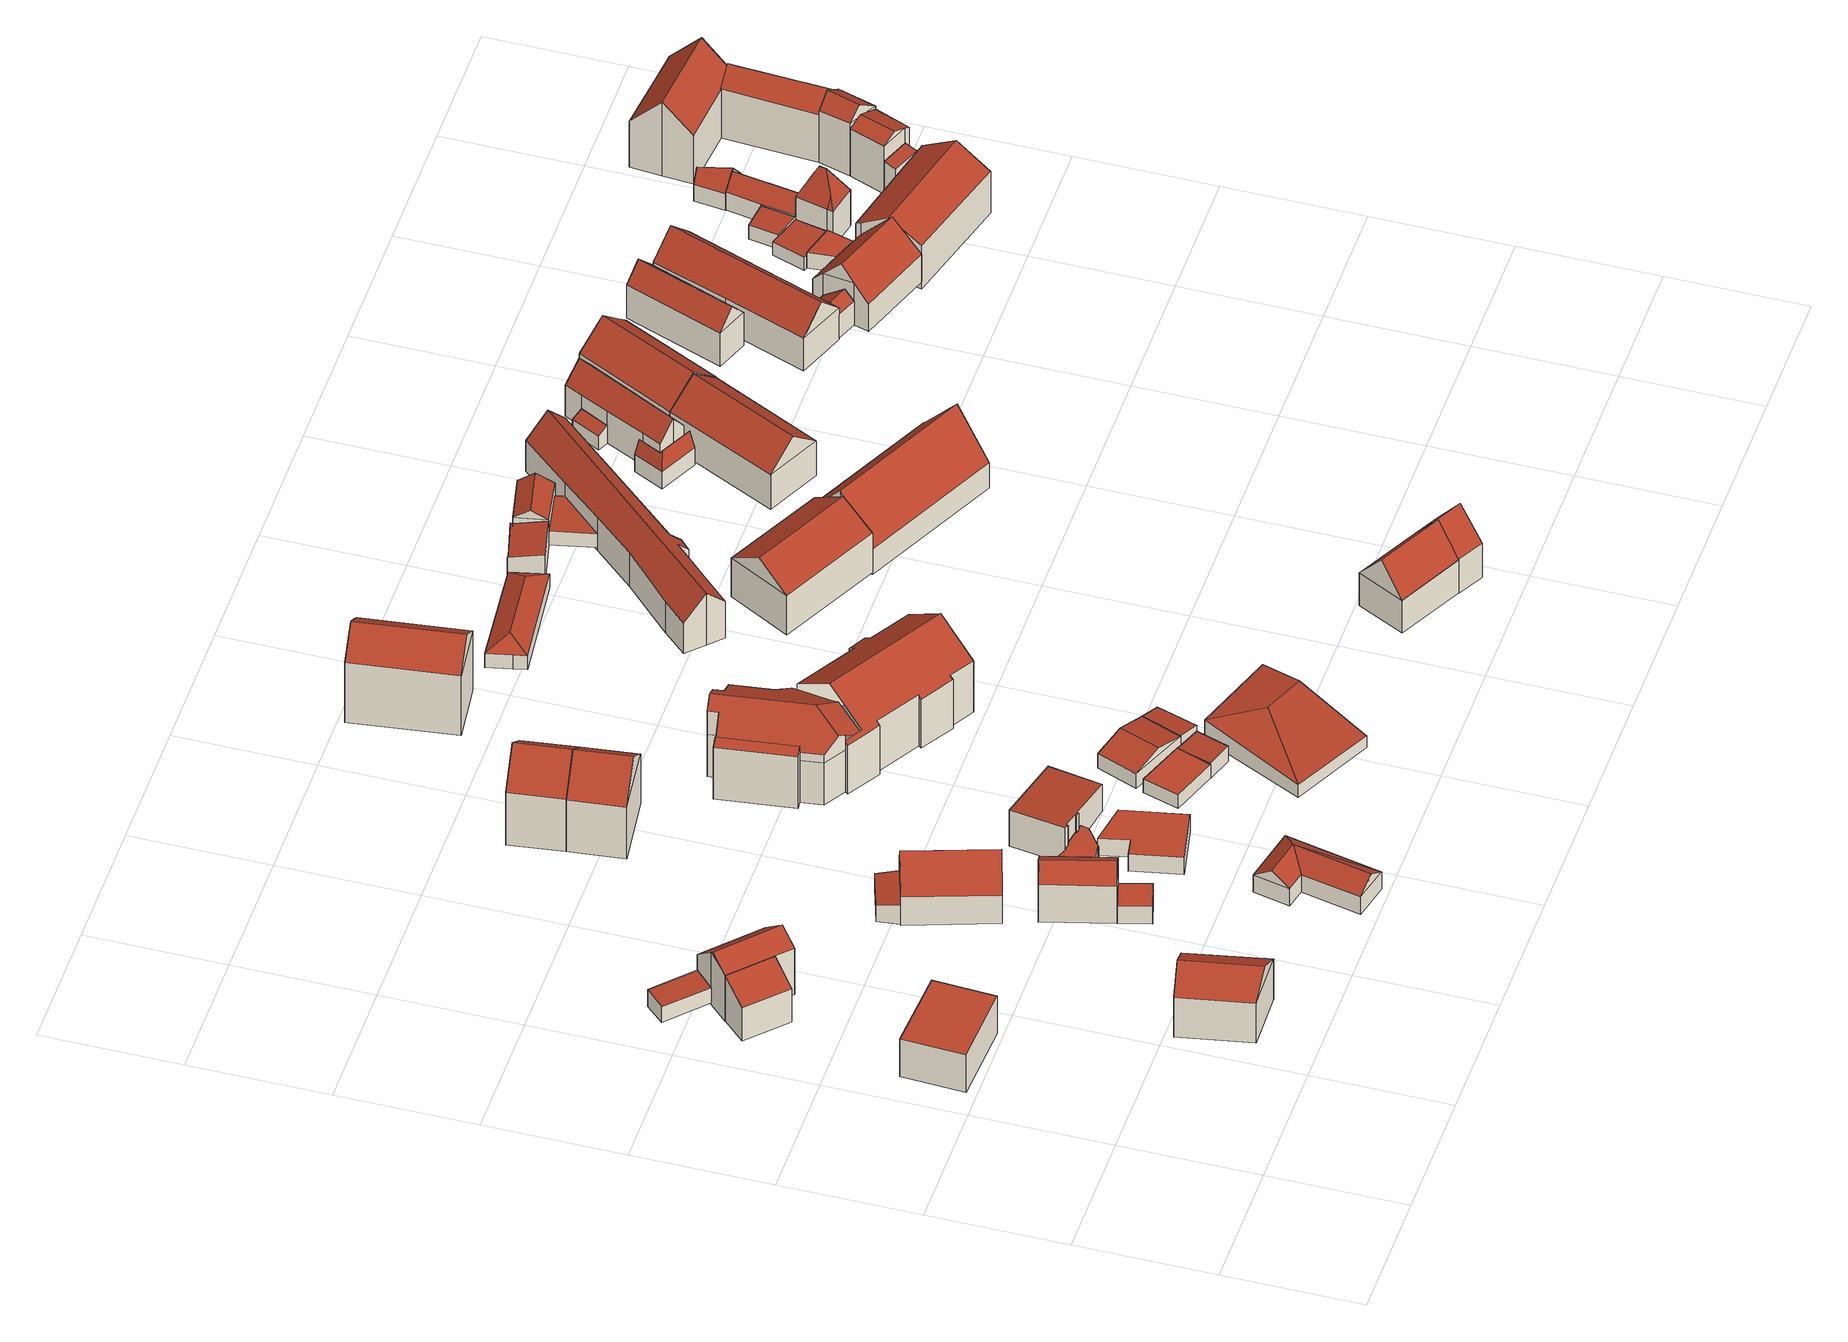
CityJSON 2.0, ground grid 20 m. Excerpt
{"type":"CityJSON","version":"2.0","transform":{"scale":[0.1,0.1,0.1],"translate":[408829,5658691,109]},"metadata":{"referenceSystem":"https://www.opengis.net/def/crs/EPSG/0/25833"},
"CityObjects":{
"building1":{"type":"Building","attributes":{"Dachtyp_tdc":"tdcPolyFlatRoof","Gemeindeschluessel":14612000,"Dachneigung":0,"QualitaetDacherkennung":69,"Geometrietyp2DReferenz":"3000","measuredHeight":6.64,"function":"31001_9998","roofType":"1000"},"geometry":[{"type":"Solid","lod":"2","boundaries":[[[[0,1,2,3]],[[1,4,5,2]],[[4,6,7,5]],[[6,0,3,7]],[[6,4,1,0]],[[3,2,5,7]]]],"semantics":{"surfaces":[{"type":"WallSurface"},{"type":"RoofSurface"},{"type":"GroundSurface"}],"values":[[0,0,0,0,1,2]]}}]},
"building2":{"type":"Building","attributes":{"Dachtyp_tdc":"tdcPolyFlatRoof","Gemeindeschluessel":14612000,"Dachneigung":26.64,"QualitaetDacherkennung":81,"Geometrietyp2DReferenz":"3000","measuredHeight":7.96,"function":"31001_9998","roofType":"2100"},"geometry":[{"type":"Solid","lod":"2","boundaries":[[[[8,9,10,11]],[[9,12,13,10]],[[12,14,15,13]],[[14,8,11,15]],[[14,12,9,8]],[[11,10,13,15]]]],"semantics":{"surfaces":[{"type":"WallSurface"},{"type":"RoofSurface"},{"type":"GroundSurface"}],"values":[[0,0,0,0,1,2]]}}]},
"building3":{"type":"Building","attributes":{"Dachtyp_tdc":"tdcGableRoof","Gemeindeschluessel":14612000,"Dachneigung":31.99,"QualitaetDacherkennung":93,"Geometrietyp2DReferenz":"3000","measuredHeight":9.68,"function":"31001_9998","roofType":"3100"},"geometry":[{"type":"Solid","lod":"2","boundaries":[[[[16,17,18,19]],[[17,20,21,18]],[[20,22,23,21]],[[22,16,19,23]],[[20,17,24]],[[16,22,25]],[[17,16,25,24]],[[22,20,24,25]],[[19,18,21,23]]]],"semantics":{"surfaces":[{"type":"WallSurface"},{"type":"RoofSurface"},{"type":"GroundSurface"}],"values":[[0,0,0,0,0,0,1,1,2]]}}]},
"building4":{"type":"Building","attributes":{"Dachtyp_tdc":"tdcPolyFlatRoof","Gemeindeschluessel":14612000,"Dachneigung":5.73,"QualitaetDacherkennung":67,"Geometrietyp2DReferenz":"3000","measuredHeight":3,"function":"31001_9998","roofType":"2100"},"geometry":[{"type":"Solid","lod":"2","boundaries":[[[[26,27,28,29]],[[27,30,31,28]],[[30,32,33,31]],[[32,26,29,33]],[[32,30,27,26]],[[29,28,31,33]]]],"semantics":{"surfaces":[{"type":"WallSurface"},{"type":"RoofSurface"},{"type":"GroundSurface"}],"values":[[0,0,0,0,1,2]]}}]},
"building5":{"type":"Building","attributes":{"Dachtyp_tdc":"tdcFreeFormRoof","Gemeindeschluessel":14612000,"Dachneigung":41.11,"QualitaetDacherkennung":80,"Geometrietyp2DReferenz":"3000","measuredHeight":9.69,"function":"31001_9998","roofType":"5000"},"geometry":[{"type":"Solid","lod":"2","boundaries":[[[[12,9,34,35]],[[9,36,37,34]],[[36,38,39,37]],[[38,40,41,39]],[[40,42,43,41]],[[42,12,35,43]],[[44,40,38,36,45]],[[12,42,44,45,9]],[[42,40,44]],[[36,9,45]],[[35,34,37,39,41,43]]]],"semantics":{"surfaces":[{"type":"WallSurface"},{"type":"RoofSurface"},{"type":"GroundSurface"}],"values":[[0,0,0,0,0,0,1,1,0,0,2]]}}]},
"building6":{"type":"Building","attributes":{"Dachtyp_tdc":"tdcPolyFlatRoof","Gemeindeschluessel":14612000,"Dachneigung":0,"QualitaetDacherkennung":68,"Geometrietyp2DReferenz":"3000","measuredHeight":3.1,"function":"31001_9998","roofType":"1000"},"geometry":[{"type":"Solid","lod":"2","boundaries":[[[[46,47,48,49]],[[47,50,51,48]],[[50,52,53,51]],[[52,46,49,53]],[[52,50,47,46]],[[49,48,51,53]]]],"semantics":{"surfaces":[{"type":"WallSurface"},{"type":"RoofSurface"},{"type":"GroundSurface"}],"values":[[0,0,0,0,1,2]]}}]},
"building7":{"type":"Building","attributes":{"Dachtyp_tdc":"tdcFreeFormRoof","Gemeindeschluessel":14612000,"Dachneigung":33.12,"QualitaetDacherkennung":78,"Geometrietyp2DReferenz":"3000","measuredHeight":8.33,"function":"31001_9998","roofType":"5000"},"geometry":[{"type":"Solid","lod":"2","boundaries":[[[[54,55,56,51]],[[55,57,58,56]],[[57,59,60,58]],[[59,54,51,60]],[[61,59,57,62]],[[54,61,62,55]],[[54,59,61]],[[57,55,62]],[[51,56,58,60]]]],"semantics":{"surfaces":[{"type":"WallSurface"},{"type":"RoofSurface"},{"type":"GroundSurface"}],"values":[[0,0,0,0,1,1,0,0,2]]}}]},
"building8":{"type":"Building","attributes":{"Dachtyp_tdc":"tdcPolyFlatRoof","Gemeindeschluessel":14612000,"Dachneigung":11.62,"QualitaetDacherkennung":59,"Geometrietyp2DReferenz":"3000","measuredHeight":3.36,"function":"31001_9998","roofType":"2100"},"geometry":[{"type":"Solid","lod":"2","boundaries":[[[[63,64,65,66]],[[64,67,68,65]],[[67,69,70,68]],[[69,63,66,70]],[[69,67,64,63]],[[66,65,68,70]]]],"semantics":{"surfaces":[{"type":"WallSurface"},{"type":"RoofSurface"},{"type":"GroundSurface"}],"values":[[0,0,0,0,1,2]]}}]},
"building9":{"type":"Building","attributes":{"Dachtyp_tdc":"tdcGableRoof","Gemeindeschluessel":14612000,"Dachneigung":52.53,"QualitaetDacherkennung":83,"Geometrietyp2DReferenz":"3000","measuredHeight":9.71,"function":"31001_9998","roofType":"3100"},"geometry":[{"type":"Solid","lod":"2","boundaries":[[[[71,72,73,74]],[[72,75,76,73]],[[75,77,78,76]],[[77,79,66,78]],[[79,80,81,66]],[[80,82,70,81]],[[82,83,84,70]],[[83,71,74,84]],[[80,79,77,75,72]],[[72,71,83,82,80]],[[74,73,76,78,66,81,70,84]]]],"semantics":{"surfaces":[{"type":"WallSurface"},{"type":"RoofSurface"},{"type":"GroundSurface"}],"values":[[0,0,0,0,0,0,0,0,1,1,2]]}}]},
"building10":{"type":"Building","attributes":{"Dachtyp_tdc":"tdcFreeFormRoof","Gemeindeschluessel":14612000,"Dachneigung":34.24,"QualitaetDacherkennung":85,"Geometrietyp2DReferenz":"3000","measuredHeight":4.89,"function":"31001_9998","roofType":"5000"},"geometry":[{"type":"Solid","lod":"2","boundaries":[[[[85,86,87,88]],[[86,89,90,87]],[[89,91,92,90]],[[91,93,94,92]],[[93,95,96,94]],[[95,97,98,96]],[[97,85,88,98]],[[99,100,97,95]],[[99,95,93]],[[100,99,93,91]],[[101,100,91,89]],[[101,89,86]],[[97,86,85]],[[100,86,97]],[[86,100,101]],[[88,87,90,92,94,96,98]]]],"semantics":{"surfaces":[{"type":"WallSurface"},{"type":"RoofSurface"},{"type":"GroundSurface"}],"values":[[0,0,0,0,0,0,0,1,0,1,1,0,1,1,1,2]]}}]},
"building11":{"type":"Building","attributes":{"Gemeindeschluessel":14612000,"Dachorientierung":0,"MittlereTraufHoehe":115.82,"ObjektHoehe":3,"BodenHoehe":112.82,"Geometrietyp2DReferenz":"3000","BezugspunktDach":"2000","AbsoluteHoehe":115.82,"Dachflaeche":31.55,"measuredHeight":3,"function":"31001_9998","storeysAboveGround":1},"geometry":[{"type":"MultiSurface","lod":"2","boundaries":[[[102,103,104,105,106,107,108,109,110,111,112,113,114,115]],[[115,114,116,117]],[[114,113,118,116]],[[113,112,119,118]],[[112,111,120,119]],[[111,110,121,120]],[[110,109,122,121]],[[109,108,123,122]],[[108,107,124,123]],[[107,106,125,124]],[[106,105,126,125]],[[105,104,127,126]],[[104,103,128,127]],[[103,102,129,128]],[[102,115,117,129]],[[117,116,118,119,120,121,122,123,124,125,126,127,128,129]]],"semantics":{"surfaces":[{"type":"RoofSurface"},{"type":"WallSurface"},{"type":"GroundSurface"}],"values":[0,1,1,1,1,1,1,1,1,1,1,1,1,1,1,2]}}]},
"building12":{"type":"Building","attributes":{"Dachtyp_tdc":"tdcPolyFlatRoof","Gemeindeschluessel":14612000,"Dachneigung":0,"QualitaetDacherkennung":0,"Geometrietyp2DReferenz":"3000","BezugspunktDach":"2000","measuredHeight":3,"function":"31001_9998"},"geometry":[{"type":"MultiSurface","lod":"2","boundaries":[[[130,131,132,133,134,135]],[[133,132,136,137]],[[132,131,138,136]],[[131,130,139,138]],[[130,135,140,139]],[[135,134,141,140]],[[134,133,137,141]],[[140,141,137,136,138,139]]],"semantics":{"surfaces":[{"type":"RoofSurface"},{"type":"WallSurface"},{"type":"GroundSurface"}],"values":[0,1,1,1,1,1,1,2]}}]},
"building13":{"type":"Building","attributes":{"Dachtyp_tdc":"tdcPolyFlatRoof","Gemeindeschluessel":14612000,"Dachneigung":7.98,"QualitaetDacherkennung":80,"Geometrietyp2DReferenz":"3000","measuredHeight":6.28,"function":"31001_9998","roofType":"2100"},"geometry":[{"type":"Solid","lod":"2","boundaries":[[[[142,143,144,145]],[[143,146,147,144]],[[146,148,149,147]],[[148,150,151,149]],[[150,152,153,151]],[[152,154,155,153]],[[154,156,157,155]],[[156,158,159,157]],[[158,160,161,159]],[[160,142,145,161]],[[160,158,156,154,152,150,148,146,143,142]],[[145,144,147,149,151,153,155,157,159,161]]]],"semantics":{"surfaces":[{"type":"WallSurface"},{"type":"RoofSurface"},{"type":"GroundSurface"}],"values":[[0,0,0,0,0,0,0,0,0,0,1,2]]}}]},
"building14":{"type":"Building","attributes":{"Dachtyp_tdc":"tdcGableRoof","Gemeindeschluessel":14612000,"Dachneigung":39.83,"QualitaetDacherkennung":66,"Geometrietyp2DReferenz":"3000","measuredHeight":13.44,"function":"31001_9998","roofType":"3100"},"geometry":[{"type":"Solid","lod":"2","boundaries":[[[[162,163,164,165]],[[163,166,167,164]],[[166,168,169,167]],[[168,162,165,169]],[[166,163,170]],[[162,168,171]],[[163,162,171,170]],[[168,166,170,171]],[[165,164,167,169]]]],"semantics":{"surfaces":[{"type":"WallSurface"},{"type":"RoofSurface"},{"type":"GroundSurface"}],"values":[[0,0,0,0,0,0,1,1,2]]}}]},
"building15":{"type":"Building","attributes":{"Dachtyp_tdc":"tdcGableRoof","Gemeindeschluessel":14612000,"Dachneigung":39.9,"QualitaetDacherkennung":62,"Geometrietyp2DReferenz":"3000","measuredHeight":13.44,"function":"31001_9998","roofType":"3100"},"geometry":[{"type":"Solid","lod":"2","boundaries":[[[[172,162,165,173]],[[162,174,169,165]],[[174,175,176,169]],[[175,172,173,176]],[[174,162,171]],[[172,175,177]],[[162,172,177,171]],[[175,174,171,177]],[[173,165,169,176]]]],"semantics":{"surfaces":[{"type":"WallSurface"},{"type":"RoofSurface"},{"type":"GroundSurface"}],"values":[[0,0,0,0,0,0,1,1,2]]}}]},
"building16":{"type":"Building","attributes":{"Dachtyp_tdc":"tdcPolyFlatRoof","Gemeindeschluessel":14612000,"Dachneigung":0,"QualitaetDacherkennung":84,"Geometrietyp2DReferenz":"3000","measuredHeight":2.48,"function":"31001_9998","roofType":"1000"},"geometry":[{"type":"Solid","lod":"2","boundaries":[[[[178,179,180,181]],[[179,182,183,180]],[[182,184,185,183]],[[184,178,181,185]],[[184,182,179,178]],[[181,180,183,185]]]],"semantics":{"surfaces":[{"type":"WallSurface"},{"type":"RoofSurface"},{"type":"GroundSurface"}],"values":[[0,0,0,0,1,2]]}}]},
"building17":{"type":"Building","attributes":{"Dachtyp_tdc":"tdcPolyFlatRoof","Gemeindeschluessel":14612000,"Dachneigung":3.34,"QualitaetDacherkennung":56,"Geometrietyp2DReferenz":"3000","measuredHeight":2.71,"function":"31001_9998","roofType":"2100"},"geometry":[{"type":"Solid","lod":"2","boundaries":[[[[186,187,188,189]],[[187,190,191,188]],[[190,192,193,191]],[[192,186,189,193]],[[192,190,187,186]],[[189,188,191,193]]]],"semantics":{"surfaces":[{"type":"WallSurface"},{"type":"RoofSurface"},{"type":"GroundSurface"}],"values":[[0,0,0,0,1,2]]}}]},
"building18":{"type":"Building","attributes":{"Dachtyp_tdc":"tdcGableRoof","Gemeindeschluessel":14612000,"Dachneigung":13.03,"QualitaetDacherkennung":86,"Geometrietyp2DReferenz":"3000","measuredHeight":3.73,"function":"31001_9998","roofType":"3100"},"geometry":[{"type":"Solid","lod":"2","boundaries":[[[[194,195,196,197]],[[195,198,199,196]],[[198,200,201,199]],[[200,194,197,201]],[[198,195,202]],[[194,200,203]],[[195,194,203,202]],[[200,198,202,203]],[[197,196,199,201]]]],"semantics":{"surfaces":[{"type":"WallSurface"},{"type":"RoofSurface"},{"type":"GroundSurface"}],"values":[[0,0,0,0,0,0,1,1,2]]}}]},
"building19":{"type":"Building","attributes":{"Dachtyp_tdc":"tdcHipAndGableRoof","Gemeindeschluessel":14612000,"Dachneigung":11.36,"QualitaetDacherkennung":31,"Geometrietyp2DReferenz":"3000","measuredHeight":4.43,"function":"31001_9998","roofType":"5000"},"geometry":[{"type":"Solid","lod":"2","boundaries":[[[[204,205,206,207]],[[205,208,209,206]],[[208,210,211,209]],[[210,204,207,211]],[[208,205,212]],[[204,210,213]],[[205,204,213,212]],[[210,208,212,213]],[[207,206,209,211]]]],"semantics":{"surfaces":[{"type":"WallSurface"},{"type":"RoofSurface"},{"type":"GroundSurface"}],"values":[[0,0,0,0,1,0,1,1,2]]}}]},
"building20":{"type":"Building","attributes":{"Gemeindeschluessel":14612000,"Geometrietyp2DReferenz":"3000","function":"31001_9998","roofType":"9999"},"children":["building20-1","building20-2","building20-3"]},
"building20-1":{"type":"BuildingPart","attributes":{"Dachtyp_tdc":"tdcGableRoof","Dachneigung":33.46,"QualitaetDacherkennung":50,"Geometrietyp2DReferenz":"3000","measuredHeight":13.1,"roofType":"3100"},"parents":["building20"],"geometry":[{"type":"MultiSurface","lod":"2","boundaries":[[[214,215,216,217]],[[215,218,219,216]],[[218,220,221,219]],[[220,222,223,221]],[[222,224,225,223]],[[224,226,227,225]],[[220,218,215,214,228,229,230,231]],[[231,232,233,234,235,236,237,238,239,226,224,222,220]],[[227,240,241,242,243,244,245,246,247,248,249,250,217,216,219,221,223,225]],[[226,239,240,227]],[[239,238,241,240]],[[238,237,242,241]],[[237,236,243,242]],[[236,235,244,243]],[[235,234,251,245,244]],[[230,229,249,248,252,253]],[[229,228,250,249]],[[228,214,217,250]]],"semantics":{"surfaces":[{"type":"WallSurface"},{"type":"RoofSurface"},{"type":"GroundSurface"}],"values":[0,0,0,0,0,0,1,1,2,0,0,0,0,0,0,0,0,0]}}]},
"building20-2":{"type":"BuildingPart","attributes":{"Dachtyp_tdc":"tdcPolyFlatRoof","Dachneigung":30.08,"QualitaetDacherkennung":43,"Geometrietyp2DReferenz":"3000","measuredHeight":9.84,"roofType":"2100"},"parents":["building20"],"geometry":[{"type":"MultiSurface","lod":"2","boundaries":[[[254,255,256,257,258,259]],[[255,260,261,256]],[[260,262,263,264,265,261]],[[262,260,255,254]],[[257,256,261,265]]],"semantics":{"surfaces":[{"type":"WallSurface"},{"type":"RoofSurface"},{"type":"GroundSurface"}],"values":[0,0,0,1,2]}}]},
"building20-3":{"type":"BuildingPart","attributes":{"Dachtyp_tdc":"tdcFreeFormRoof","Dachneigung":32.91,"QualitaetDacherkennung":37,"Geometrietyp2DReferenz":"3000","measuredHeight":13.14,"roofType":"5000"},"parents":["building20"],"geometry":[{"type":"MultiSurface","lod":"2","boundaries":[[[266,267,268,233,269,270,271]],[[253,272,273,274,275,276,277,271,270,278]],[[277,279,280,263,259,281,266,271]],[[251,267,266,281,282]],[[282,281,259,258]],[[264,263,280,283]],[[283,280,279,284]],[[284,279,277,276,285]],[[285,276,275,286]],[[286,275,274,287]],[[288,273,272]],[[287,274,273,288]],[[272,253,252]],[[285,286,289,290]],[[286,287,291,289]],[[287,288,292,291]],[[288,272,293,292]],[[272,252,248,293]],[[251,282,294,245]],[[282,258,257,294]],[[264,283,295,265]],[[283,284,296,295]],[[284,285,290,296]],[[234,268,267,251]],[[290,289,291,292,293,248,247,246,245,294,257,265,295,296]]],"semantics":{"surfaces":[{"type":"RoofSurface"},{"type":"WallSurface"},{"type":"GroundSurface"}],"values":[0,0,0,1,1,1,1,1,1,1,1,1,1,1,1,1,1,1,1,1,1,1,1,1,2]}}]},
"building21":{"type":"Building","attributes":{"Dachtyp_tdc":"tdcPolyFlatRoof","Gemeindeschluessel":14612000,"Dachneigung":14.66,"QualitaetDacherkennung":82,"Geometrietyp2DReferenz":"3000","measuredHeight":2.69,"function":"31001_9998","roofType":"2100"},"geometry":[{"type":"Solid","lod":"2","boundaries":[[[[297,298,299,300]],[[298,198,301,299]],[[198,302,303,301]],[[302,297,300,303]],[[302,198,298,297]],[[300,299,301,303]]]],"semantics":{"surfaces":[{"type":"WallSurface"},{"type":"RoofSurface"},{"type":"GroundSurface"}],"values":[[0,0,0,0,1,2]]}}]},
"building22":{"type":"Building","attributes":{"Dachtyp_tdc":"tdcFreeFormRoof","Gemeindeschluessel":14612000,"Dachneigung":36.98,"QualitaetDacherkennung":75,"Geometrietyp2DReferenz":"3000","measuredHeight":13.85,"function":"31001_9998","roofType":"5000"},"geometry":[{"type":"Solid","lod":"2","boundaries":[[[[304,305,306]],[[307,308,309]],[[310,311,312,313,314]],[[308,307,311,310]],[[307,305,312,311]],[[305,304,313,312]],[[304,315,314,313]],[[315,308,310,314]],[[307,309,306,305]],[[315,304,306,309,308]]]],"semantics":{"surfaces":[{"type":"WallSurface"},{"type":"GroundSurface"},{"type":"RoofSurface"}],"values":[[0,0,1,0,0,0,0,0,2,2]]}}]},
"building23":{"type":"Building","attributes":{"Dachtyp_tdc":"tdcPolyFlatRoof","Gemeindeschluessel":14612000,"Dachneigung":7.81,"QualitaetDacherkennung":77,"Geometrietyp2DReferenz":"3000","measuredHeight":3.66,"function":"31001_9998","roofType":"2100"},"geometry":[{"type":"Solid","lod":"2","boundaries":[[[[316,317,318,319]],[[317,320,321,318]],[[320,322,323,321]],[[322,324,325,323]],[[324,326,327,325]],[[326,328,329,327]],[[328,330,331,329]],[[330,316,319,331]],[[330,328,326,324,322,320,317,316]],[[319,318,321,323,325,327,329,331]]]],"semantics":{"surfaces":[{"type":"WallSurface"},{"type":"RoofSurface"},{"type":"GroundSurface"}],"values":[[0,0,0,0,0,0,0,0,1,2]]}}]},
"building24":{"type":"Building","attributes":{"Dachtyp_tdc":"tdcFreeFormRoof","Gemeindeschluessel":14612000,"Dachneigung":33.13,"QualitaetDacherkennung":15,"Geometrietyp2DReferenz":"3000","measuredHeight":4.2,"function":"31001_9998","roofType":"5000"},"geometry":[{"type":"Solid","lod":"2","boundaries":[[[[332,333,334,335]],[[333,336,337,334]],[[336,338,339,337]],[[338,340,341,339]],[[340,332,335,341]],[[336,333,342,343]],[[333,332,342]],[[332,340,343,342]],[[340,338,336,343]],[[335,334,337,339,341]]]],"semantics":{"surfaces":[{"type":"WallSurface"},{"type":"RoofSurface"},{"type":"GroundSurface"}],"values":[[0,0,0,0,0,1,1,1,1,2]]}}]},
"building25":{"type":"Building","attributes":{"Dachtyp_tdc":"tdcFreeFormRoof","Gemeindeschluessel":14612000,"Dachneigung":50.61,"QualitaetDacherkennung":81,"Geometrietyp2DReferenz":"3000","measuredHeight":10.55,"function":"31001_9998","roofType":"5000"},"geometry":[{"type":"Solid","lod":"2","boundaries":[[[[344,345,346,347]],[[345,348,349,346]],[[348,350,351,349]],[[350,352,353,351]],[[352,344,347,353]],[[345,354,355,356,348]],[[357,358,355,354]],[[352,358,357,344]],[[350,356,355,358,352]],[[344,357,354,345]],[[348,356,350]],[[347,346,349,351,353]]]],"semantics":{"surfaces":[{"type":"WallSurface"},{"type":"RoofSurface"},{"type":"GroundSurface"}],"values":[[0,0,0,0,0,1,1,0,0,0,0,2]]}}]},
"building26":{"type":"Building","attributes":{"Dachtyp_tdc":"tdcGableRoof","Gemeindeschluessel":14612000,"Dachneigung":32.91,"QualitaetDacherkennung":61,"Geometrietyp2DReferenz":"3000","measuredHeight":10.24,"function":"31001_9998","roofType":"3100"},"geometry":[{"type":"Solid","lod":"2","boundaries":[[[[359,360,361,362]],[[360,363,364,361]],[[363,365,366,364]],[[365,359,362,366]],[[363,360,367]],[[359,365,368]],[[360,359,368,367]],[[365,363,367,368]],[[362,361,364,366]]]],"semantics":{"surfaces":[{"type":"WallSurface"},{"type":"RoofSurface"},{"type":"GroundSurface"}],"values":[[0,0,0,0,0,0,1,1,2]]}}]},
"building27":{"type":"Building","attributes":{"Dachtyp_tdc":"tdcFreeFormRoof","Gemeindeschluessel":14612000,"Dachneigung":50.78,"QualitaetDacherkennung":73,"Geometrietyp2DReferenz":"3000","measuredHeight":10.56,"function":"31001_9998","roofType":"5000"},"geometry":[{"type":"Solid","lod":"2","boundaries":[[[[369,370,371,372]],[[370,348,373,371]],[[348,374,375,373]],[[374,369,372,375]],[[369,376,377,370]],[[376,374,348,377]],[[348,370,377]],[[369,374,376]],[[372,371,373,375]]]],"semantics":{"surfaces":[{"type":"WallSurface"},{"type":"RoofSurface"},{"type":"GroundSurface"}],"values":[[0,0,0,0,1,1,0,0,2]]}}]},
"building28":{"type":"Building","attributes":{"Dachtyp_tdc":"tdcPolyFlatRoof","Gemeindeschluessel":14612000,"Dachneigung":9.42,"QualitaetDacherkennung":73,"Geometrietyp2DReferenz":"3000","measuredHeight":4.61,"function":"31001_9998","roofType":"2100"},"geometry":[{"type":"Solid","lod":"2","boundaries":[[[[378,379,380,381]],[[379,382,383,380]],[[382,384,385,383]],[[384,386,387,385]],[[386,388,389,387]],[[388,378,381,389]],[[388,386,384,382,379,378]],[[381,380,383,385,387,389]]]],"semantics":{"surfaces":[{"type":"WallSurface"},{"type":"RoofSurface"},{"type":"GroundSurface"}],"values":[[0,0,0,0,0,0,1,2]]}}]},
"building29":{"type":"Building","attributes":{"Dachtyp_tdc":"tdcGableRoof","Gemeindeschluessel":14612000,"Dachneigung":47.7,"QualitaetDacherkennung":49,"Geometrietyp2DReferenz":"3000","measuredHeight":9.08,"function":"31001_9998","roofType":"3100"},"geometry":[{"type":"Solid","lod":"2","boundaries":[[[[390,391,392,393]],[[391,394,395,392]],[[394,396,397,395]],[[396,398,399,397]],[[398,400,401,399]],[[400,402,403,401]],[[402,404,405,403]],[[404,406,407,405]],[[406,408,409,407]],[[408,410,411,409]],[[410,412,413,411]],[[412,414,415,413]],[[414,416,417,415]],[[416,418,419,417]],[[418,420,421,419]],[[420,422,423,421]],[[422,390,393,423]],[[418,416,414,412,410,408,406,404,402]],[[402,400,398,396,394,391,390,422,420,418]],[[393,392,395,397,399,401,403,405,407,409,411,413,415,417,419,421,423]]]],"semantics":{"surfaces":[{"type":"WallSurface"},{"type":"RoofSurface"},{"type":"GroundSurface"}],"values":[[0,0,0,0,0,0,0,0,0,0,0,0,0,0,0,0,0,1,1,2]]}}]},
"building30":{"type":"Building","attributes":{"Dachtyp_tdc":"tdcPolyFlatRoof","Gemeindeschluessel":14612000,"Dachneigung":3.16,"QualitaetDacherkennung":62,"Geometrietyp2DReferenz":"3000","measuredHeight":2.78,"function":"31001_9998","roofType":"2100"},"geometry":[{"type":"Solid","lod":"2","boundaries":[[[[424,425,426,427]],[[425,428,429,426]],[[428,430,431,429]],[[430,424,427,431]],[[430,428,425,424]],[[427,426,429,431]]]],"semantics":{"surfaces":[{"type":"WallSurface"},{"type":"RoofSurface"},{"type":"GroundSurface"}],"values":[[0,0,0,0,1,2]]}}]},
"building31":{"type":"Building","attributes":{"Dachtyp_tdc":"tdcFreeFormRoof","Gemeindeschluessel":14612000,"Dachneigung":32.09,"QualitaetDacherkennung":74,"Geometrietyp2DReferenz":"3000","measuredHeight":6.34,"function":"31001_9998","roofType":"5000"},"geometry":[{"type":"Solid","lod":"2","boundaries":[[[[432,433,434,389]],[[433,435,436,434]],[[435,437,438,436]],[[437,432,389,438]],[[439,435,433,440]],[[437,439,440,432]],[[433,432,440]],[[437,435,439]],[[389,434,436,438]]]],"semantics":{"surfaces":[{"type":"WallSurface"},{"type":"RoofSurface"},{"type":"GroundSurface"}],"values":[[0,0,0,0,1,1,0,0,2]]}}]},
"building32":{"type":"Building","attributes":{"Dachtyp_tdc":"tdcGableRoof","Gemeindeschluessel":14612000,"Dachneigung":49.76,"QualitaetDacherkennung":87,"Geometrietyp2DReferenz":"3000","measuredHeight":11.19,"function":"31001_9998","roofType":"3100"},"geometry":[{"type":"Solid","lod":"2","boundaries":[[[[441,442,443,444]],[[442,445,446,443]],[[445,447,448,446]],[[447,449,450,448]],[[449,451,452,450]],[[451,453,454,452]],[[453,455,456,454]],[[455,441,444,456]],[[451,449,447,445,442,441]],[[441,455,453,451]],[[444,443,446,448,450,452,454,456]]]],"semantics":{"surfaces":[{"type":"WallSurface"},{"type":"RoofSurface"},{"type":"GroundSurface"}],"values":[[0,0,0,0,0,0,0,0,1,1,2]]}}]},
"building33":{"type":"Building","attributes":{"Dachtyp_tdc":"tdcFreeFormRoof","Gemeindeschluessel":14612000,"Dachneigung":68.85,"QualitaetDacherkennung":24,"Geometrietyp2DReferenz":"3000","measuredHeight":5.42,"function":"31001_9998","roofType":"5000"},"geometry":[{"type":"Solid","lod":"2","boundaries":[[[[457,458,459,460]],[[458,461,462,459]],[[461,463,464,462]],[[463,465,466,464]],[[465,467,468,466]],[[467,457,460,468]],[[469,470,471,467,465]],[[472,469,465,463]],[[472,463,461]],[[470,469,472,461,458]],[[471,470,458,457]],[[471,457,467]],[[460,459,462,464,466,468]]]],"semantics":{"surfaces":[{"type":"WallSurface"},{"type":"RoofSurface"},{"type":"GroundSurface"}],"values":[[0,0,0,0,0,0,1,1,0,1,1,0,2]]}}]},
"building34":{"type":"Building","attributes":{"Dachtyp_tdc":"tdcGableRoof","Gemeindeschluessel":14612000,"Dachneigung":41.09,"QualitaetDacherkennung":43,"Geometrietyp2DReferenz":"3000","measuredHeight":9.87,"function":"31001_9998","roofType":"3100"},"geometry":[{"type":"Solid","lod":"2","boundaries":[[[[473,474,475,476]],[[474,477,478,475]],[[477,479,480,478]],[[479,473,476,480]],[[477,474,481]],[[473,479,482]],[[474,473,482,481]],[[479,477,481,482]],[[476,475,478,480]]]],"semantics":{"surfaces":[{"type":"WallSurface"},{"type":"RoofSurface"},{"type":"GroundSurface"}],"values":[[0,0,0,0,0,0,1,1,2]]}}]},
"building35":{"type":"Building","attributes":{"Dachtyp_tdc":"tdcPolyFlatRoof","Gemeindeschluessel":14612000,"Dachneigung":23.61,"QualitaetDacherkennung":38,"Geometrietyp2DReferenz":"3000","measuredHeight":3.2,"function":"31001_9998","roofType":"2100"},"geometry":[{"type":"Solid","lod":"2","boundaries":[[[[483,484,485,486]],[[484,487,488,485]],[[487,489,490,488]],[[489,483,486,490]],[[489,487,484,483]],[[486,485,488,490]]]],"semantics":{"surfaces":[{"type":"WallSurface"},{"type":"RoofSurface"},{"type":"GroundSurface"}],"values":[[0,0,0,0,1,2]]}}]},
"building36":{"type":"Building","attributes":{"Dachtyp_tdc":"tdcGableRoof","Gemeindeschluessel":14612000,"Dachneigung":50.48,"QualitaetDacherkennung":75,"Geometrietyp2DReferenz":"3000","measuredHeight":8.52,"function":"31001_9998","roofType":"3100"},"geometry":[{"type":"Solid","lod":"2","boundaries":[[[[491,492,493,494]],[[492,495,496,493]],[[495,497,498,496]],[[497,499,500,498]],[[499,501,502,500]],[[501,503,504,502]],[[503,505,506,504]],[[505,507,508,506]],[[507,491,494,508]],[[503,501,499,497,495,492,491]],[[491,507,505,503]],[[494,493,496,498,500,502,504,506,508]]]],"semantics":{"surfaces":[{"type":"WallSurface"},{"type":"RoofSurface"},{"type":"GroundSurface"}],"values":[[0,0,0,0,0,0,0,0,0,1,1,2]]}}]},
"building37":{"type":"Building","attributes":{"Dachtyp_tdc":"tdcFreeFormRoof","Gemeindeschluessel":14612000,"Dachneigung":40.81,"QualitaetDacherkennung":71,"Geometrietyp2DReferenz":"3000","measuredHeight":9.97,"function":"31001_9998","roofType":"5000"},"geometry":[{"type":"Solid","lod":"2","boundaries":[[[[509,474,510,511]],[[474,512,513,510]],[[512,514,515,513]],[[514,516,517,515]],[[516,509,511,517]],[[509,516,514,518,519]],[[519,518,512,474]],[[474,509,519]],[[514,512,518]],[[511,510,513,515,517]]]],"semantics":{"surfaces":[{"type":"WallSurface"},{"type":"RoofSurface"},{"type":"GroundSurface"}],"values":[[0,0,0,0,0,1,1,0,0,2]]}}]},
"building38":{"type":"Building","attributes":{"Dachtyp_tdc":"tdcGableRoof","Gemeindeschluessel":14612000,"Dachneigung":48.4,"QualitaetDacherkennung":78,"Geometrietyp2DReferenz":"3000","measuredHeight":8.62,"function":"31001_9998","roofType":"3100"},"geometry":[{"type":"Solid","lod":"2","boundaries":[[[[520,521,522,523]],[[521,524,525,522]],[[524,526,527,525]],[[526,520,523,527]],[[524,521,528]],[[520,526,529]],[[521,520,529,528]],[[526,524,528,529]],[[523,522,525,527]]]],"semantics":{"surfaces":[{"type":"WallSurface"},{"type":"RoofSurface"},{"type":"GroundSurface"}],"values":[[0,0,0,0,0,0,1,1,2]]}}]},
"building39":{"type":"Building","attributes":{"Dachtyp_tdc":"tdcGableRoof","Gemeindeschluessel":14612000,"Dachneigung":39.5,"QualitaetDacherkennung":12,"Geometrietyp2DReferenz":"3000","measuredHeight":5.48,"function":"31001_9998","roofType":"3100"},"geometry":[{"type":"Solid","lod":"2","boundaries":[[[[530,531,532,533]],[[531,534,535,532]],[[534,536,537,535]],[[536,530,533,537]],[[534,531,538]],[[530,536,539]],[[531,530,539,538]],[[536,534,538,539]],[[533,532,535,537]]]],"semantics":{"surfaces":[{"type":"WallSurface"},{"type":"RoofSurface"},{"type":"GroundSurface"}],"values":[[0,0,0,0,0,0,1,1,2]]}}]},
"building40":{"type":"Building","attributes":{"Dachtyp_tdc":"tdcFreeFormRoof","Gemeindeschluessel":14612000,"Dachneigung":45.03,"QualitaetDacherkennung":88,"Geometrietyp2DReferenz":"3000","measuredHeight":9.36,"function":"31001_9998","roofType":"5000"},"geometry":[{"type":"Solid","lod":"2","boundaries":[[[[540,541,542,543]],[[541,544,545,542]],[[544,546,547,545]],[[546,548,549,547]],[[548,550,551,549]],[[550,552,553,551]],[[552,540,543,553]],[[548,546,554,555,552,550]],[[554,544,541,540,555]],[[546,544,554]],[[540,552,555]],[[543,542,545,547,549,551,553]]]],"semantics":{"surfaces":[{"type":"WallSurface"},{"type":"RoofSurface"},{"type":"GroundSurface"}],"values":[[0,0,0,0,0,0,0,1,1,0,0,2]]}}]},
"building41":{"type":"Building","attributes":{"Dachtyp_tdc":"tdcFreeFormRoof","Gemeindeschluessel":14612000,"Dachneigung":47.87,"QualitaetDacherkennung":77,"Geometrietyp2DReferenz":"3000","measuredHeight":9.66,"function":"31001_9998","roofType":"5000"},"geometry":[{"type":"Solid","lod":"2","boundaries":[[[[556,557,558,559]],[[557,560,561,558]],[[560,562,563,561]],[[560,564,565,566,562]],[[564,557,556,567,568,565]],[[560,557,564]],[[568,566,565]],[[563,533,537,569,559,558,561]],[[562,566,533,563]],[[566,568,537,533]],[[568,567,569,537]],[[567,556,559,569]]]],"semantics":{"surfaces":[{"type":"WallSurface"},{"type":"RoofSurface"},{"type":"GroundSurface"}],"values":[[0,0,0,1,1,0,0,2,0,0,0,0]]}}]},
"building42":{"type":"Building","attributes":{"Dachtyp_tdc":"tdcPolyFlatRoof","Gemeindeschluessel":14612000,"Dachneigung":0,"QualitaetDacherkennung":59,"Geometrietyp2DReferenz":"3000","measuredHeight":2.71,"function":"31001_9998","roofType":"1000"},"geometry":[{"type":"Solid","lod":"2","boundaries":[[[[570,571,572,573]],[[571,574,575,572]],[[574,576,577,575]],[[576,578,579,577]],[[578,580,581,579]],[[580,570,573,581]],[[580,578,576,574,571,570]],[[573,572,575,577,579,581]]]],"semantics":{"surfaces":[{"type":"WallSurface"},{"type":"RoofSurface"},{"type":"GroundSurface"}],"values":[[0,0,0,0,0,0,1,2]]}}]},
"building43":{"type":"Building","attributes":{"Dachtyp_tdc":"tdcPolyFlatRoof","Gemeindeschluessel":14612000,"Dachneigung":2.8,"QualitaetDacherkennung":69,"Geometrietyp2DReferenz":"3000","measuredHeight":2.56,"function":"31001_9998","roofType":"2100"},"geometry":[{"type":"Solid","lod":"2","boundaries":[[[[582,583,584,585]],[[583,586,587,584]],[[586,588,589,587]],[[588,590,591,589]],[[590,592,593,591]],[[592,582,585,593]],[[592,590,588,586,583,582]],[[585,584,587,589,591,593]]]],"semantics":{"surfaces":[{"type":"WallSurface"},{"type":"RoofSurface"},{"type":"GroundSurface"}],"values":[[0,0,0,0,0,0,1,2]]}}]},
"building44":{"type":"Building","attributes":{"Dachtyp_tdc":"tdcPolyFlatRoof","Gemeindeschluessel":14612000,"Dachneigung":4.94,"QualitaetDacherkennung":71,"Geometrietyp2DReferenz":"3000","measuredHeight":2.86,"function":"31001_9998","roofType":"2100"},"geometry":[{"type":"Solid","lod":"2","boundaries":[[[[594,595,596,597]],[[595,598,599,596]],[[598,600,601,599]],[[600,594,597,601]],[[600,598,595,594]],[[597,596,599,601]]]],"semantics":{"surfaces":[{"type":"WallSurface"},{"type":"RoofSurface"},{"type":"GroundSurface"}],"values":[[0,0,0,0,1,2]]}}]},
"building45":{"type":"Building","attributes":{"Gemeindeschluessel":14612000,"Dachtyp_tdc":"tdcGableRoof","Dachneigung":32.58,"QualitaetDacherkennung":81,"Geometrietyp2DReferenz":"3000","measuredHeight":10.41,"function":"31001_9998","roofType":"3100"},"geometry":[{"type":"Solid","lod":"2","boundaries":[[[[602,603,604,605]],[[603,606,607,604]],[[606,608,609,607]],[[608,610,611,609]],[[610,612,613,611]],[[612,614,615,613]],[[614,602,605,615]],[[610,608,606,603,602]],[[602,614,612,610]],[[605,604,607,609,611,613,615]]]],"semantics":{"surfaces":[{"type":"WallSurface"},{"type":"RoofSurface"},{"type":"GroundSurface"}],"values":[[0,0,0,0,0,0,0,1,1,2]]}}]},
"building46":{"type":"Building","attributes":{"Dachtyp_tdc":"tdcFreeFormRoof","Gemeindeschluessel":14612000,"Dachneigung":63.52,"QualitaetDacherkennung":4,"Geometrietyp2DReferenz":"3000","measuredHeight":10.98,"function":"31001_9998","roofType":"5000"},"geometry":[{"type":"Solid","lod":"2","boundaries":[[[[616,617,577,579]],[[617,618,599,577]],[[618,619,620,599]],[[619,621,622,620]],[[621,623,624,622]],[[623,616,579,624]],[[625,626,623,621]],[[619,625,621]],[[625,619,618]],[[627,626,625,618,617]],[[627,617,616]],[[626,627,616,623]],[[579,577,599,620,622,624]]]],"semantics":{"surfaces":[{"type":"WallSurface"},{"type":"RoofSurface"},{"type":"GroundSurface"}],"values":[[0,0,0,0,0,0,1,1,1,1,1,1,2]]}}]},
"building47":{"type":"Building","attributes":{"Dachtyp_tdc":"tdcGableRoof","Gemeindeschluessel":14612000,"Dachneigung":46.37,"QualitaetDacherkennung":85,"Geometrietyp2DReferenz":"3000","measuredHeight":5.2,"function":"31001_9998","roofType":"3100"},"geometry":[{"type":"Solid","lod":"2","boundaries":[[[[628,629,630,631]],[[629,632,633,630]],[[632,634,635,633]],[[634,636,637,635]],[[636,638,639,637]],[[638,640,641,639]],[[640,642,591,641]],[[642,643,644,591]],[[643,628,631,644]],[[640,638,636,634,632,629]],[[629,628,643,642,640]],[[631,630,633,635,637,639,641,591,644]]]],"semantics":{"surfaces":[{"type":"WallSurface"},{"type":"RoofSurface"},{"type":"GroundSurface"}],"values":[[0,0,0,0,0,0,0,0,0,1,1,2]]}}]},
"building48":{"type":"Building","attributes":{"Dachtyp_tdc":"tdcFreeFormRoof","Gemeindeschluessel":14612000,"Dachneigung":51.72,"QualitaetDacherkennung":54,"Geometrietyp2DReferenz":"3000","measuredHeight":5.62,"function":"31001_9998","roofType":"5000"},"geometry":[{"type":"Solid","lod":"2","boundaries":[[[[645,646,647,648]],[[646,649,650,647]],[[649,651,652,650]],[[651,653,654,652]],[[653,645,648,654]],[[655,653,651]],[[656,655,651,649]],[[646,656,649]],[[656,646,645]],[[655,656,645,653]],[[648,647,650,652,654]]]],"semantics":{"surfaces":[{"type":"WallSurface"},{"type":"RoofSurface"},{"type":"GroundSurface"}],"values":[[0,0,0,0,0,0,1,0,0,1,2]]}}]},
"building49":{"type":"Building","attributes":{"Dachtyp_tdc":"tdcPolyFlatRoof","Gemeindeschluessel":14612000,"Dachneigung":8.39,"QualitaetDacherkennung":49,"Geometrietyp2DReferenz":"3000","measuredHeight":4.74,"function":"31001_9998","roofType":"2100"},"geometry":[{"type":"Solid","lod":"2","boundaries":[[[[657,658,659,660]],[[658,661,662,659]],[[661,663,664,662]],[[663,657,660,664]],[[663,661,658,657]],[[660,659,662,664]]]],"semantics":{"surfaces":[{"type":"WallSurface"},{"type":"RoofSurface"},{"type":"GroundSurface"}],"values":[[0,0,0,0,1,2]]}}]},
"building50":{"type":"Building","attributes":{"Dachtyp_tdc":"tdcFreeFormRoof","Gemeindeschluessel":14612000,"Dachneigung":25.17,"QualitaetDacherkennung":57,"Geometrietyp2DReferenz":"3000","measuredHeight":9.29,"function":"31001_9998","roofType":"5000"},"geometry":[{"type":"Solid","lod":"2","boundaries":[[[[665,666,667,668]],[[666,669,670,667]],[[669,671,672,670]],[[671,673,674,672]],[[673,665,668,674]],[[675,676,666,665]],[[673,671,669,676,675]],[[665,673,675]],[[669,666,676]],[[668,667,670,672,674]]]],"semantics":{"surfaces":[{"type":"WallSurface"},{"type":"RoofSurface"},{"type":"GroundSurface"}],"values":[[0,0,0,0,0,1,1,0,0,2]]}}]},
"building51":{"type":"Building","attributes":{"Dachtyp_tdc":"tdcGableRoof","Gemeindeschluessel":14612000,"Dachneigung":39.21,"QualitaetDacherkennung":62,"Geometrietyp2DReferenz":"3000","measuredHeight":10.92,"function":"31001_9998","roofType":"3100"},"geometry":[{"type":"Solid","lod":"2","boundaries":[[[[677,678,679,667]],[[678,680,681,679]],[[680,682,670,681]],[[682,677,667,670]],[[680,678,683]],[[677,682,684]],[[678,677,684,683]],[[682,680,683,684]],[[667,679,681,670]]]],"semantics":{"surfaces":[{"type":"WallSurface"},{"type":"RoofSurface"},{"type":"GroundSurface"}],"values":[[0,0,0,0,0,0,1,1,2]]}}]},
"building52":{"type":"Building","attributes":{"Gemeindeschluessel":14612000,"Geometrietyp2DReferenz":"3000","function":"31001_9998","roofType":"9999"},"children":["building52-1","building52-2"]},
"building52-1":{"type":"BuildingPart","attributes":{"Dachtyp_tdc":"tdcGableRoof","Dachneigung":46.87,"QualitaetDacherkennung":76,"Geometrietyp2DReferenz":"3000","measuredHeight":12.92,"roofType":"3100"},"parents":["building52"],"geometry":[{"type":"MultiSurface","lod":"2","boundaries":[[[685,686,687,688]],[[686,689,690,687]],[[689,691,692,690]],[[691,693,694,692]],[[693,695,696,694]],[[695,697,698,696]],[[697,699,700,698]],[[699,701,702,700]],[[697,695,693,691,689]],[[689,686,685,703,704,701,699,697]],[[705,688,687,690,692,694,696,698,700,702,706]]],"semantics":{"surfaces":[{"type":"WallSurface"},{"type":"RoofSurface"},{"type":"GroundSurface"}],"values":[0,0,0,0,0,0,0,0,1,1,2]}}]},
"building52-2":{"type":"BuildingPart","attributes":{"Dachtyp_tdc":"tdcGableRoof","Dachneigung":44.93,"QualitaetDacherkennung":79,"Geometrietyp2DReferenz":"3000","measuredHeight":10.86,"roofType":"3100"},"parents":["building52"],"geometry":[{"type":"MultiSurface","lod":"2","boundaries":[[[707,708,709,702,701]],[[708,710,711,709]],[[710,712,713,711]],[[712,714,715,713]],[[714,716,717,715]],[[716,718,681,717]],[[718,719,720,681]],[[719,721,679,720]],[[721,722,685,688,679]],[[719,718,716,714,712,710,708,707,723]],[[723,724,722,721,719]],[[705,706,702,709,711,713,715,717,681,720,679,688]]],"semantics":{"surfaces":[{"type":"WallSurface"},{"type":"RoofSurface"},{"type":"GroundSurface"}],"values":[0,0,0,0,0,0,0,0,0,1,1,2]}}]},
"building53":{"type":"Building","attributes":{"Dachtyp_tdc":"tdcPolyFlatRoof","Gemeindeschluessel":14612000,"Dachneigung":17.44,"QualitaetDacherkennung":93,"Geometrietyp2DReferenz":"3000","measuredHeight":3.35,"function":"31001_9998","roofType":"2100"},"geometry":[{"type":"Solid","lod":"2","boundaries":[[[[725,726,715,717]],[[726,727,728,715]],[[727,729,730,728]],[[729,731,732,730]],[[731,725,717,732]],[[731,729,727,726,725]],[[717,715,728,730,732]]]],"semantics":{"surfaces":[{"type":"WallSurface"},{"type":"RoofSurface"},{"type":"GroundSurface"}],"values":[[0,0,0,0,0,1,2]]}}]}
},
"vertices":[
[126,487,106],[121,397,106],[121,397,40],[126,487,40],[1,403,106],[1,403,40],[6,494,106],[6,494,40],
[8,708,102],[39,740,124],[39,740,44],[8,708,44],[93,689,124],[93,689,44],[62,657,102],[62,657,44],
[204,71,106],[184,177,106],[184,177,37],[204,71,37],[268,192,107],[268,192,37],[291,74,107],[291,74,37],[226,185,133],[247,72,133],
[89,793,75],[65,767,72],[65,767,45],[89,793,45],[11,818,72],[11,818,45],[35,844,75],[35,844,45],
[39,740,43],[93,689,43],[65,767,134],[65,767,43],[89,793,103],[89,793,43],[164,723,103],[164,723,43],[114,669,124],[114,669,43],[136,692,140],[60,763,140],
[425,277,69],[382,265,69],[382,265,38],[425,277,38],[370,309,69],[370,309,38],[412,321,69],[412,321,38],
[370,309,103],[343,408,104],[343,408,38],[397,423,103],[397,423,38],[424,324,103],[424,324,38],[397,317,122],[370,416,122],
[289,578,71],[285,610,65],[285,610,37],[289,578,37],[343,629,65],[343,629,37],[352,599,71],[352,599,37],
[398,475,86],[362,463,135],[362,463,37],[398,475,37],[328,452,87],[328,452,37],[287,577,87],[287,577,37],[289,578,91],[321,589,135],[321,589,37],[352,599,91],[356,600,86],[356,600,37],
[554,87,65],[535,1,65],[535,1,35],[554,87,35],[481,13,65],[481,13,35],[500,99,65],[500,99,35],[470,106,65],[470,106,35],[482,159,65],[482,159,35],[566,141,65],[566,141,35],[476,132,84],[533,120,84],[508,7,84],
[419,418,68],[426,358,68],[472,366,68],[472,365,68],[503,388,68],[505,399,68],[495,401,68],[495,399,68],[490,400,68],[490,402,68],[465,406,68],[464,404,68],[457,406,68],[457,404,68],[457,406,38],[457,404,38],[464,404,38],[465,406,38],[490,402,38],[490,400,38],[495,399,38],[495,401,38],[505,399,38],[503,388,38],[472,365,38],[472,366,38],[426,358,38],[419,418,38],
[550,362,66],[490,372,66],[499,330,66],[473,325,66],[487,254,66],[568,270,66],[499,330,36],[473,325,36],[490,372,36],[550,362,36],[568,270,36],[487,254,36],
[581,466,88],[568,389,88],[568,389,41],[581,466,41],[495,401,99],[495,401,41],[495,399,99],[495,399,41],[490,400,99],[490,400,41],[490,402,99],[490,402,41],[465,406,103],[465,406,41],[464,404,103],[464,404,41],[457,406,104],[457,406,41],[469,485,104],[469,485,41],
[414,1049,115],[423,970,115],[423,970,28],[414,1049,28],[316,957,119],[316,957,28],[307,1036,119],[307,1036,28],[367,963,162],[357,1042,162],
[404,1128,114],[404,1128,28],[307,1036,120],[297,1115,120],[297,1115,28],[347,1121,162],
[671,273,63],[603,297,63],[603,297,39],[671,273,39],[619,349,63],[619,349,39],[689,324,63],[689,324,39],
[728,309,62],[709,261,65],[709,261,38],[728,309,38],[671,273,65],[671,273,38],[689,324,62],[689,324,38],
[622,359,67],[645,418,67],[645,418,41],[622,359,41],[731,384,66],[731,384,41],[708,325,66],[708,325,41],[689,401,78],[666,342,78],
[790,98,55],[672,155,57],[672,155,35],[790,98,35],[744,303,69],[744,303,35],[869,262,68],[869,262,35],[780,229,79],[841,204,79],
[715,754,120],[710,745,127],[710,745,39],[715,754,39],[767,711,127],[767,711,39],[736,658,170],[736,658,39],[704,604,129],[704,604,39],[668,625,129],[668,625,39],[666,620,125],[666,620,39],[690,768,120],[685,759,127],[598,811,127],[566,757,170],[535,704,129],[523,711,129],[509,719,129],[506,715,125],[554,686,125],[557,691,129],[621,653,129],[618,649,125],[618,649,39],[621,653,39],[557,691,39],[554,686,39],[506,715,39],[509,719,39],[535,704,39],[566,757,39],[598,811,39],[685,759,39],[690,768,39],[509,719,113],[598,811,113],[598,811,117],
[473,770,137],[461,768,130],[461,768,39],[473,770,39],[473,770,113],[473,770,127],[447,879,130],[447,879,39],[459,880,137],[459,880,127],[459,880,113],[459,880,39],
[499,725,145],[509,719,139],[509,719,138],[535,704,121],[558,743,148],[521,762,170],[603,820,113],[578,835,128],[570,895,128],[530,889,154],[528,904,154],[503,901,170],[566,757,141],[486,899,154],[488,884,154],[477,738,127],[477,738,113],[488,884,113],[486,899,113],[528,904,113],[530,889,113],[570,895,113],[578,835,113],[530,889,39],[528,904,39],[570,895,39],[578,835,39],[603,820,39],[477,738,39],[488,884,39],[486,899,39],
[744,314,57],[708,325,67],[708,325,40],[744,314,40],[731,384,40],[763,373,57],[763,373,40],
[531,1390,148],[461,1382,134],[504,1387,167],[480,1230,134],[567,1241,134],[524,1235,167],[567,1241,29],[480,1230,29],[461,1382,29],[531,1390,29],[548,1392,29],[548,1392,134],
[576,1293,58],[567,1365,58],[567,1365,27],[576,1293,27],[564,1394,58],[564,1394,27],[571,1397,59],[571,1397,27],[606,1401,64],[606,1401,27],[614,1315,63],[614,1315,27],[616,1297,63],[616,1297,27],[585,1294,59],[585,1294,27],
[774,1255,52],[786,1202,52],[786,1202,28],[774,1255,28],[627,1184,52],[627,1184,28],[623,1203,52],[623,1203,28],[615,1239,52],[615,1239,28],[753,1225,70],[646,1214,70],
[1018,118,87],[1053,187,87],[1053,187,30],[1018,118,30],[1148,139,87],[1148,139,30],[1131,105,87],[1131,105,30],[1113,70,87],[1113,70,30],[1035,151,135],[1130,103,135],[1131,105,133],[1018,118,88],[1113,70,88],
[931,809,100],[784,881,100],[784,881,31],[931,809,31],[834,971,99],[834,971,31],[976,901,99],[976,901,31],[809,926,133],[953,855,133],
[1151,50,89],[1113,70,89],[1113,70,29],[1151,50,29],[1148,139,29],[1186,119,87],[1186,119,29],[1168,85,135],[1130,104,135],
[797,1212,73],[787,1260,65],[787,1260,27],[797,1212,27],[790,1260,65],[790,1260,27],[851,1275,65],[851,1275,27],[851,1272,65],[851,1272,27],[861,1226,73],[861,1226,27],
[869,1065,85],[881,1053,68],[881,1053,26],[869,1065,26],[865,1038,69],[865,1038,26],[853,1049,85],[853,1049,26],[793,989,88],[793,989,26],[761,957,90],[761,957,26],[741,976,117],[741,976,26],[717,1000,79],[717,1000,26],[748,1034,79],[748,1034,26],[820,1104,85],[820,1104,26],[874,1164,83],[874,1164,26],[927,1224,81],[927,1224,26],[993,1297,80],[993,1297,26],[1016,1277,113],[1016,1277,26],[1018,1275,117],[1018,1275,26],[1038,1257,90],[1038,1257,26],[973,1183,88],[973,1183,26],
[861,1226,55],[924,1238,59],[924,1238,31],[861,1226,31],[927,1224,59],[927,1224,31],[874,1164,55],[874,1164,31],
[861,1226,75],[852,1272,75],[852,1272,27],[921,1287,75],[921,1287,27],[932,1239,74],[932,1239,27],[926,1264,90],[856,1249,90],
[956,860,139],[976,901,85],[976,901,27],[956,860,27],[982,914,69],[982,914,27],[1185,817,69],[1185,817,27],[1182,810,77],[1182,810,27],[1159,763,139],[1159,763,27],[1134,712,71],[1134,712,27],[931,809,71],[931,809,27],
[1046,1154,58],[1032,1127,58],[1032,1127,28],[1046,1154,28],[1073,1107,58],[1073,1107,28],[1065,1090,58],[1065,1090,28],[1009,1117,58],[1009,1117,28],[1031,1161,58],[1031,1161,28],[1022,1121,82],[1021,1123,79],[1038,1157,79],[1069,1098,82],
[1014,972,86],[1093,1132,86],[1093,1132,26],[1014,972,26],[1172,1093,87],[1172,1093,26],[1093,934,87],[1093,934,26],[1132,1112,124],[1054,953,124],
[1080,1260,50],[1095,1252,58],[1095,1252,26],[1080,1260,26],[1074,1211,58],[1074,1211,26],[1059,1218,50],[1059,1218,26],
[1054,1116,112],[1032,1127,83],[1032,1127,27],[1054,1116,27],[1046,1154,83],[1046,1154,27],[1074,1211,82],[1074,1211,27],[1095,1252,81],[1095,1252,27],[1108,1278,81],[1108,1278,27],[1131,1266,112],[1131,1266,27],[1152,1256,84],[1152,1256,27],[1073,1107,86],[1073,1107,27],
[1172,1093,88],[1093,1132,25],[1172,1093,25],[1165,1276,87],[1165,1276,25],[1232,1243,98],[1232,1243,25],[1243,1237,88],[1243,1237,25],[1204,1256,125],[1133,1112,125],
[1260,1114,82],[1314,1257,82],[1314,1257,24],[1260,1114,24],[1361,1240,83],[1361,1240,24],[1307,1096,82],[1307,1096,24],[1337,1248,110],[1284,1105,110],
[1384,970,67],[1354,981,68],[1354,981,26],[1384,970,26],[1371,1028,51],[1371,1028,26],[1401,1017,51],[1401,1017,26],[1359,995,81],[1389,984,81],
[1283,1008,81],[1327,1127,81],[1327,1127,24],[1283,1008,24],[1367,1237,80],[1367,1237,24],[1439,1210,79],[1439,1210,24],[1398,1100,79],[1398,1100,24],[1371,1028,79],[1371,1028,24],[1354,981,79],[1354,981,24],[1402,1224,118],[1318,995,118],
[1474,1009,71],[1505,997,72],[1505,997,26],[1474,1009,26],[1488,910,74],[1488,910,26],[1377,948,74],[1377,948,26],[1496,952,122],[1391,989,122],[1384,970,100],[1407,1033,70],[1401,1017,89],[1407,1033,26],
[1505,997,54],[1474,1009,54],[1474,1009,27],[1505,997,27],[1470,1060,54],[1470,1060,27],[1519,1047,54],[1519,1047,27],[1517,1038,54],[1517,1038,27],[1507,1005,54],[1507,1005,27],
[1470,1060,49],[1465,1062,49],[1465,1062,26],[1470,1060,26],[1482,1110,49],[1482,1110,26],[1494,1106,49],[1494,1106,26],[1530,1093,51],[1530,1093,26],[1519,1047,52],[1519,1047,26],
[1501,1148,52],[1538,1142,55],[1538,1142,27],[1501,1148,27],[1530,1093,55],[1530,1093,27],[1494,1106,52],[1494,1106,27],
[1497,957,118],[1505,997,92],[1505,997,14],[1497,957,14],[1507,1005,87],[1507,1005,14],[1677,966,85],[1677,966,14],[1665,916,118],[1665,916,14],[1653,866,87],[1653,866,14],[1488,910,89],[1488,910,14],
[1517,1038,90],[1519,1047,90],[1530,1093,90],[1552,1089,90],[1552,1089,27],[1574,1085,90],[1574,1085,27],[1564,1029,90],[1564,1029,27],[1548,1066,136],[1545,1056,137],[1528,1045,107],
[1547,1193,58],[1567,1190,78],[1567,1190,26],[1547,1193,26],[1568,1190,76],[1568,1190,26],[1591,1186,52],[1591,1186,26],[1574,1085,52],[1574,1085,26],[1552,1089,75],[1552,1089,26],[1550,1089,78],[1550,1089,26],[1530,1093,58],[1538,1142,57],[1538,1142,26],
[1591,1186,54],[1568,1190,54],[1568,1190,25],[1591,1186,25],[1547,1193,54],[1547,1193,25],[1553,1238,54],[1553,1238,25],[1582,1237,54],[1582,1237,25],[1567,1238,72],[1569,1190,81],
[1655,995,55],[1662,1013,58],[1662,1013,11],[1655,995,11],[1704,997,58],[1704,997,11],[1697,979,55],[1697,979,11],
[1662,1013,84],[1682,1065,84],[1682,1065,1],[1662,1013,1],[1733,1046,79],[1733,1046,1],[1712,994,79],[1712,994,1],[1704,997,84],[1704,997,1],[1683,1005,94],[1702,1057,94],
[1682,1065,93],[1695,1111,92],[1695,1111,1],[1752,1102,83],[1752,1102,1],[1733,1046,84],[1718,1107,110],[1702,1058,110],
[1704,1246,85],[1609,1255,85],[1609,1255,1],[1704,1246,1],[1612,1298,130],[1612,1298,1],[1616,1344,81],[1616,1344,1],[1706,1335,81],[1706,1335,1],[1750,1330,82],[1750,1330,1],[1746,1285,130],[1746,1285,1],[1743,1250,93],[1743,1250,1],[1742,1244,86],[1742,1244,1],[1704,1247,86],[1729,1245,86],[1704,1247,1],[1729,1245,1],
[1742,1244,97],[1742,1241,97],[1742,1241,1],[1752,1240,86],[1752,1240,1],[1752,1231,86],[1752,1231,1],[1757,1231,81],[1757,1231,1],[1757,1217,81],[1757,1217,1],[1752,1102,79],[1721,1106,110],[1721,1106,1],[1695,1111,85],[1704,1246,87],[1729,1245,110],[1704,1247,87],
[1757,1217,35],[1757,1231,35],[1760,1326,35],[1760,1326,1],[1789,1325,26],[1789,1325,1],[1785,1216,26],[1785,1216,1]
]}
